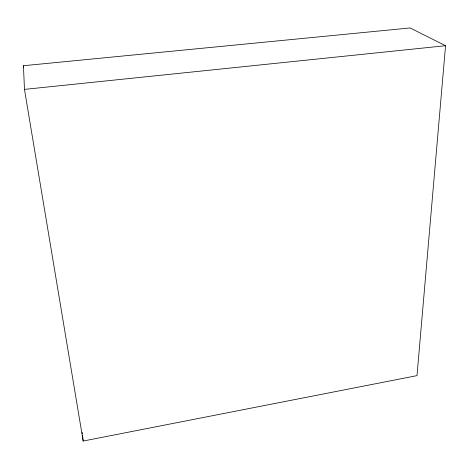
<?xml version="1.0" encoding="UTF-8"?>
<svg xmlns="http://www.w3.org/2000/svg" width="469" height="469" viewBox="0 0 469 469"><rect width="100%" height="100%" fill="white"/><g stroke="black" fill="none" stroke-linecap="round" stroke-linejoin="round"><path stroke-width="0.7" d="M445.55 45.716L417.005 375.628L83.171 441.048L24.47 89.386L23.45 65.719L410.117 27.952L445.55 45.716L24.47 89.386M23.45 65.719L23.69 67.161M82.186 432.412L82.351 433.854M82.515 435.291L83.171 441.048"/></g></svg>
